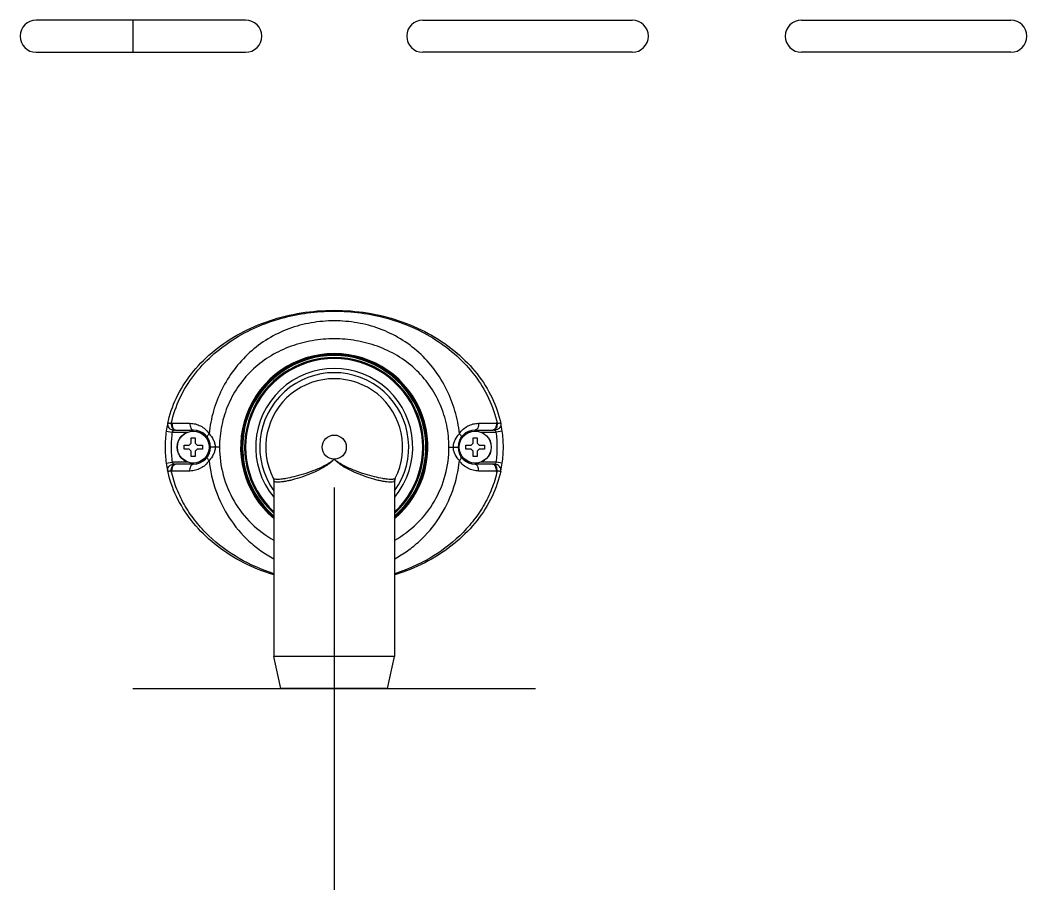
# Model space of a CAD drawing. Header units: millimetres. Extents: x -1686 to 4120, y -1850 to 2563.
# Drawn here: x 347.4 to 597.4, y 2092.9 to 2309 of the extents above; entities that cross this region are included whole.
import ezdxf

# ---------------------------------------------------------------- set-up
doc = ezdxf.new("R2010")
doc.units = ezdxf.units.MM
doc.header["$LTSCALE"] = 65.395
doc.layers.get('0').update_dxf_attribs({"linetype": 'CONTINUOUS'})
doc.layers.add('ASSI', color=7, linetype='CONTINUOUS')
doc.layers.add('GEOM', color=7, linetype='CONTINUOUS')

msp = doc.modelspace()

# ---------------------------------------------------------------- linework, layer by layer
at = {"linetype": 'Continuous'}
for p, q in [((375.38, 2308.96), (375.38, 2300.96)), ((389.88, 2203.86), (389.88, 2205.16)), ((389.88, 2205.16), (390.88, 2205.16)), ((390.88, 2205.16), (390.88, 2203.86)), ((459.88, 2203.86), (459.88, 2205.16)), ((459.88, 2205.16), (460.88, 2205.16)), ((460.88, 2205.16), (460.88, 2203.86)), ((388.08, 2202.36), (388.08, 2203.36)), ((388.08, 2203.36), (389.38, 2203.36)), ((389.38, 2203.36), (389.88, 2203.86)), ((390.88, 2203.86), (391.38, 2203.36)), ((391.38, 2203.36), (392.68, 2203.36)), ((392.68, 2203.36), (392.68, 2202.36)), ((458.08, 2202.36), (458.08, 2203.36)), ((458.08, 2203.36), (459.38, 2203.36)), ((459.38, 2203.36), (459.88, 2203.86)), ((460.88, 2203.86), (461.38, 2203.36)), ((461.38, 2203.36), (462.68, 2203.36)), ((462.68, 2203.36), (462.68, 2202.36)), ((389.38, 2202.36), (388.08, 2202.36)), ((389.88, 2201.86), (389.38, 2202.36)), ((389.88, 2200.56), (389.88, 2201.86)), ((390.88, 2200.56), (389.88, 2200.56)), ((391.38, 2202.36), (390.88, 2201.86)), ((390.88, 2201.86), (390.88, 2200.56)), ((392.68, 2202.36), (391.38, 2202.36)), ((459.38, 2202.36), (458.08, 2202.36)), ((459.88, 2201.86), (459.38, 2202.36)), ((459.88, 2200.56), (459.88, 2201.86)), ((460.88, 2200.56), (459.88, 2200.56)), ((461.38, 2202.36), (460.88, 2201.86)), ((460.88, 2201.86), (460.88, 2200.56)), ((462.68, 2202.36), (461.38, 2202.36))]:
    msp.add_line(p, q, dxfattribs=at)
at = {"color": 6}
for p, q in [((425.38, 2192.86), (425.38, 2092.86)), ((375.38, 2142.86), (475.38, 2142.86))]:
    msp.add_line(p, q, dxfattribs=at)
at = {"layer": 'ASSI', "linetype": 'Continuous'}
for centre, radius in [((390.38, 2202.86), 4), ((390.38, 2202.86), 3.95), ((460.38, 2202.86), 4), ((460.38, 2202.86), 3.95)]:
    msp.add_circle(centre, radius, dxfattribs=at)
at = {"layer": 'GEOM', "linetype": 'Continuous'}
for p, q in [((403.38, 2308.96), (351.38, 2308.96)), ((447.38, 2308.96), (499.38, 2308.96)), ((541.38, 2308.96), (593.38, 2308.96)), ((351.38, 2300.96), (403.38, 2300.96)), ((499.38, 2300.96), (447.38, 2300.96)), ((593.38, 2300.96), (541.38, 2300.96)), ((383.67, 2206.82), (385.15, 2206.61)), ((385.15, 2206.61), (389, 2206.61)), ((385.95, 2207.11), (390.38, 2207.11)), ((390.38, 2206.86), (390.38, 2207.11)), ((460.38, 2206.86), (460.38, 2207.11)), ((460.38, 2207.11), (464.8, 2207.11)), ((461.76, 2206.61), (465.61, 2206.61)), ((467.09, 2206.82), (465.61, 2206.61)), ((396.89, 2202.86), (394.63, 2202.86)), ((453.87, 2202.86), (456.13, 2202.86)), ((383.67, 2198.89), (385.15, 2199.11)), ((389, 2199.11), (385.15, 2199.11)), ((390.38, 2198.61), (385.95, 2198.61)), ((390.38, 2198.86), (390.38, 2198.61)), ((460.38, 2198.86), (460.38, 2198.61)), ((464.8, 2198.61), (460.38, 2198.61)), ((465.61, 2199.11), (461.76, 2199.11)), ((467.09, 2198.89), (465.61, 2199.11)), ((440.43, 2194.89), (440.54, 2195.17)), ((440.54, 2195.17), (440.51, 2195.11)), ((410.38, 2194.59), (410.38, 2194.49)), ((410.41, 2194.43), (410.38, 2194.49)), ((410.38, 2194.47), (410.38, 2150.86)), ((440.38, 2194.49), (440.35, 2194.43)), ((440.38, 2194.59), (440.43, 2194.89)), ((440.38, 2194.49), (440.38, 2194.59)), ((440.38, 2194.46), (440.38, 2150.86)), ((412.13, 2142.86), (410.38, 2150.86)), ((440.38, 2150.86), (410.38, 2150.86)), ((438.63, 2142.86), (440.38, 2150.86)), ((438.63, 2142.86), (412.13, 2142.86))]:
    msp.add_line(p, q, dxfattribs=at)
msp.add_lwpolyline([(410.22, 2195.17), (410.33, 2194.89), (410.38, 2194.59)], dxfattribs=at)
msp.add_circle((425.38, 2202.86), 3, dxfattribs=at)
for centre, radius, start, end in [((351.38, 2304.96), 4, 90, 270), ((403.38, 2304.96), 4, 270, 90), ((447.38, 2304.96), 4, 90, 270), ((499.38, 2304.96), 4, 270, 90), ((541.38, 2304.96), 4, 90, 270), ((593.38, 2304.96), 4, 270, 90), ((425.38, 2202.86), 23.25, 310.2915, 229.7085), ((425.38, 2202.86), 23, 310.8034, 229.1966), ((425.38, 2202.86), 22.75, 311.3972, 228.6028), ((425.38, 2202.86), 22.25, 312.518, 227.482), ((425.38, 2202.86), 22, 313.0001, 226.9998), ((425.38, 2202.86), 19.5, 320.3385, 219.6615), ((425.38, 2202.86), 18.5, 324.187, 215.813), ((425.38, 2202.86), 17, 332.905, 207.095), ((411.38, 2202.8), 28, 167.521, 171.7447), ((385.12, 2204.38), 4.4, 89.9683, 92.7416), ((465.63, 2204.38), 4.4, 87.2634, 90.0367), ((439.38, 2202.8), 28, 8.2553, 12.4791), ((411, 2202.85), 27.63, 171.7372, 179.99), ((411.04, 2202.85), 26.16, 171.744, 179.9867), ((385.96, 2188.96), 18.15, 90.0016, 90.6745), ((390.38, 2202.86), 4.25, 270, 90), ((460.38, 2202.86), 4.25, 90, 270), ((464.8, 2188.96), 18.15, 89.3255, 89.9984), ((439.72, 2202.85), 26.16, 0.0133, 8.256), ((439.75, 2202.85), 27.63, 0.01, 8.2628), ((411, 2202.86), 27.63, 180.01, 188.2628), ((411.04, 2202.86), 26.16, 180.0133, 188.256), ((439.72, 2202.86), 26.16, 351.744, 359.9867), ((439.75, 2202.86), 27.63, 351.7372, 359.99), ((411.38, 2202.91), 28, 188.2553, 192.4791), ((385.96, 2216.75), 18.15, 269.3255, 269.9984), ((464.8, 2216.75), 18.15, 270.0016, 270.6745), ((439.38, 2202.91), 28, 347.521, 351.7447), ((385.12, 2201.33), 4.4, 267.2634, 270.0367), ((465.63, 2201.33), 4.4, 269.9683, 272.7416)]:
    msp.add_arc(centre, radius, start, end, dxfattribs=at)
for points, knots in [([(384.04, 2208.85), (384.08, 2209.06), (384.64, 2211.46), (386.33, 2215.95), (390.23, 2221.87), (395.49, 2227.05), (401.9, 2231.31), (409.2, 2234.47), (417.13, 2236.42), (425.38, 2237.07), (433.63, 2236.42), (441.56, 2234.47), (448.86, 2231.31), (455.27, 2227.05), (460.53, 2221.87), (464.43, 2215.95), (466.11, 2211.46), (466.67, 2209.06), (466.72, 2208.85)], [0, 0, 0, 0, 0.006847, 0.077298, 0.147748, 0.218199, 0.288649, 0.359099, 0.42955, 0.5, 0.570451, 0.640901, 0.711351, 0.781802, 0.852252, 0.922703, 0.993153, 1, 1, 1, 1]), ([(384.91, 2208.78), (385.39, 2210.93), (386.84, 2215.14), (390.33, 2220.81), (394.84, 2225.69), (400.14, 2229.7), (406, 2232.82), (414.33, 2235.77), (425.38, 2237.23), (436.43, 2235.76), (444.76, 2232.82), (450.62, 2229.7), (455.92, 2225.69), (460.43, 2220.81), (463.92, 2215.14), (465.37, 2210.93), (465.84, 2208.78)], [0, 0, 0, 0, 0.062487, 0.124994, 0.187523, 0.250065, 0.312617, 0.375175, 0.500018, 0.624856, 0.68741, 0.749956, 0.812493, 0.875015, 0.937517, 1, 1, 1, 1]), ([(456.47, 2206.2), (456.27, 2208.1), (455.53, 2211.89), (453.44, 2217.27), (450.41, 2222.19), (446.54, 2226.47), (441.92, 2229.93), (436.71, 2232.42), (431.13, 2233.91), (425.38, 2234.4), (419.63, 2233.91), (414.05, 2232.42), (408.84, 2229.93), (404.22, 2226.47), (400.35, 2222.19), (397.32, 2217.27), (395.23, 2211.89), (394.49, 2208.1), (394.29, 2206.2)], [0, 0, 0, 0, 0.062567, 0.125117, 0.187631, 0.250087, 0.312497, 0.374926, 0.437432, 0.5, 0.562567, 0.625073, 0.687501, 0.749911, 0.812368, 0.874882, 0.937432, 1, 1, 1, 1]), ([(453.87, 2202.86), (453.87, 2204.68), (453.59, 2207.42), (452.67, 2210.94), (451.39, 2214.35), (449.14, 2218.34), (445.52, 2222.47), (441.11, 2225.75), (436.14, 2228.08), (430.84, 2229.46), (425.38, 2229.92), (419.91, 2229.46), (414.61, 2228.08), (409.64, 2225.74), (405.24, 2222.46), (401.61, 2218.34), (399.37, 2214.35), (398.09, 2210.93), (397.17, 2207.41), (396.89, 2204.67), (396.89, 2202.85)], [0, 0, 0, 0, 0.062484, 0.093766, 0.125048, 0.187526, 0.250003, 0.312484, 0.374977, 0.437483, 0.499998, 0.562512, 0.625018, 0.687511, 0.749992, 0.812469, 0.874948, 0.90623, 0.937512, 1, 1, 1, 1]), ([(384.04, 2208.85), (383.99, 2208.64), (384, 2208.2), (384.3, 2207.61), (384.84, 2207.19), (385.28, 2207.09), (385.5, 2207.09)], [0, 0, 0, 0, 0.244671, 0.492837, 0.745389, 1, 1, 1, 1]), ([(384.04, 2208.85), (384.04, 2208.86), (384.06, 2208.87), (384.11, 2208.87), (384.19, 2208.87), (384.34, 2208.86), (384.58, 2208.83), (384.79, 2208.8), (384.91, 2208.78)], [0, 0, 0, 0, 0.025895, 0.078829, 0.16237, 0.276233, 0.588958, 1, 1, 1, 1]), ([(384.91, 2208.78), (384.91, 2208.58), (384.94, 2208.19), (385.08, 2207.73), (385.25, 2207.43), (385.44, 2207.22), (385.62, 2207.12), (385.74, 2207.1)], [0, 0, 0, 0, 0.302833, 0.583853, 0.707791, 0.817938, 1, 1, 1, 1]), ([(385.13, 2208.79), (385.11, 2208.58), (385.13, 2208.17), (385.27, 2207.7), (385.45, 2207.4), (385.6, 2207.24), (385.77, 2207.13), (385.9, 2207.11), (385.95, 2207.11)], [0, 0, 0, 0, 0.307042, 0.587992, 0.710198, 0.81795, 0.912973, 1, 1, 1, 1]), ([(389.55, 2208.78), (389.54, 2208.57), (389.56, 2208.17), (389.69, 2207.7), (389.87, 2207.4), (390.02, 2207.24), (390.2, 2207.13), (390.32, 2207.11), (390.38, 2207.11)], [0, 0, 0, 0, 0.307049, 0.587898, 0.710069, 0.817823, 0.912893, 1, 1, 1, 1]), ([(389.55, 2208.78), (390.01, 2208.78), (390.92, 2208.67), (392.22, 2208.17), (393.39, 2207.34), (394.02, 2206.61), (394.29, 2206.2)], [0, 0, 0, 0, 0.242943, 0.487014, 0.73764, 1, 1, 1, 1]), ([(456.47, 2206.2), (456.74, 2206.61), (457.37, 2207.34), (458.54, 2208.17), (459.84, 2208.67), (460.75, 2208.78), (461.21, 2208.78)], [0, 0, 0, 0, 0.26236, 0.512985, 0.757057, 1, 1, 1, 1]), ([(461.21, 2208.78), (461.22, 2208.57), (461.2, 2208.17), (461.06, 2207.7), (460.89, 2207.4), (460.73, 2207.24), (460.56, 2207.13), (460.44, 2207.11), (460.38, 2207.11)], [0, 0, 0, 0, 0.307048, 0.587897, 0.710068, 0.817823, 0.912893, 1, 1, 1, 1]), ([(465.63, 2208.79), (465.65, 2208.58), (465.63, 2208.17), (465.49, 2207.7), (465.31, 2207.4), (465.16, 2207.24), (464.99, 2207.13), (464.86, 2207.11), (464.8, 2207.11)], [0, 0, 0, 0, 0.307042, 0.587992, 0.710198, 0.81795, 0.912973, 1, 1, 1, 1]), ([(465.84, 2208.78), (465.85, 2208.58), (465.82, 2208.19), (465.68, 2207.73), (465.5, 2207.43), (465.32, 2207.22), (465.14, 2207.12), (465.02, 2207.1)], [0, 0, 0, 0, 0.302829, 0.58385, 0.707789, 0.817937, 1, 1, 1, 1]), ([(466.72, 2208.85), (466.77, 2208.64), (466.76, 2208.2), (466.45, 2207.61), (465.92, 2207.19), (465.48, 2207.09), (465.26, 2207.09)], [0, 0, 0, 0, 0.244671, 0.492837, 0.745389, 1, 1, 1, 1]), ([(465.84, 2208.78), (465.96, 2208.8), (466.18, 2208.83), (466.42, 2208.86), (466.57, 2208.87), (466.65, 2208.87), (466.69, 2208.87), (466.72, 2208.86), (466.72, 2208.85)], [0, 0, 0, 0, 0.411031, 0.723747, 0.837607, 0.921144, 0.974084, 1, 1, 1, 1]), ([(385.15, 2206.61), (385.18, 2206.66), (385.29, 2206.83), (385.41, 2206.98), (385.5, 2207.09)], [0, 0, 0, 0, 0.30564, 1, 1, 1, 1]), ([(385.5, 2207.09), (385.51, 2207.09), (385.52, 2207.09), (385.56, 2207.1), (385.61, 2207.1), (385.68, 2207.1), (385.72, 2207.1), (385.74, 2207.1)], [0, 0, 0, 0, 0.081651, 0.197395, 0.455237, 0.725238, 1, 1, 1, 1]), ([(394.29, 2206.2), (394.21, 2206.11), (394.06, 2205.94), (393.9, 2205.68), (393.82, 2205.45), (393.85, 2205.31), (393.89, 2205.26)], [0, 0, 0, 0, 0.338228, 0.619195, 0.834854, 1, 1, 1, 1]), ([(394.29, 2206.2), (394.71, 2205.76), (395.28, 2205), (395.72, 2203.82), (395.8, 2203.18), (395.8, 2202.86)], [0, 0, 0, 0, 0.487329, 0.742929, 1, 1, 1, 1]), ([(454.96, 2202.86), (454.96, 2203.18), (455.04, 2203.82), (455.48, 2205), (456.04, 2205.76), (456.47, 2206.2)], [0, 0, 0, 0, 0.25707, 0.51267, 1, 1, 1, 1]), ([(456.47, 2206.2), (456.55, 2206.11), (456.7, 2205.94), (456.86, 2205.68), (456.94, 2205.45), (456.91, 2205.31), (456.87, 2205.26)], [0, 0, 0, 0, 0.338237, 0.619203, 0.834856, 1, 1, 1, 1]), ([(465.02, 2207.1), (465.04, 2207.1), (465.08, 2207.1), (465.15, 2207.1), (465.2, 2207.1), (465.23, 2207.09), (465.25, 2207.09), (465.26, 2207.09)], [0, 0, 0, 0, 0.274762, 0.544765, 0.802607, 0.918359, 1, 1, 1, 1]), ([(465.26, 2207.09), (465.28, 2207.06), (465.41, 2206.91), (465.53, 2206.75), (465.61, 2206.61)], [0, 0, 0, 0, 0.166461, 1, 1, 1, 1]), ([(395.8, 2202.86), (395.8, 2202.53), (395.72, 2201.89), (395.28, 2200.71), (394.71, 2199.95), (394.29, 2199.51)], [0, 0, 0, 0, 0.25707, 0.51267, 1, 1, 1, 1]), ([(396.89, 2202.85), (396.89, 2200.52), (397.51, 2195.84), (400.22, 2189.31), (404.56, 2183.72), (408.35, 2180.89), (410.38, 2179.75)], [0, 0, 0, 0, 0.250018, 0.500016, 0.749994, 1, 1, 1, 1]), ([(440.39, 2179.75), (442.42, 2180.9), (446.2, 2183.72), (450.54, 2189.31), (453.25, 2195.84), (453.87, 2200.53), (453.87, 2202.86)], [0, 0, 0, 0, 0.250002, 0.499977, 0.749971, 1, 1, 1, 1]), ([(456.47, 2199.51), (456.04, 2199.95), (455.48, 2200.71), (455.04, 2201.89), (454.96, 2202.53), (454.96, 2202.86)], [0, 0, 0, 0, 0.487329, 0.742929, 1, 1, 1, 1]), ([(394.29, 2199.51), (394.21, 2199.6), (394.06, 2199.77), (393.9, 2200.03), (393.82, 2200.26), (393.85, 2200.41), (393.89, 2200.46)], [0, 0, 0, 0, 0.338237, 0.619203, 0.834856, 1, 1, 1, 1]), ([(456.47, 2199.51), (456.55, 2199.6), (456.7, 2199.77), (456.86, 2200.03), (456.94, 2200.26), (456.91, 2200.41), (456.87, 2200.46)], [0, 0, 0, 0, 0.338228, 0.619195, 0.834854, 1, 1, 1, 1]), ([(384.04, 2196.86), (383.99, 2197.07), (384, 2197.51), (384.3, 2198.11), (384.84, 2198.52), (385.28, 2198.62), (385.5, 2198.63)], [0, 0, 0, 0, 0.244671, 0.492837, 0.745389, 1, 1, 1, 1]), ([(384.91, 2196.93), (384.91, 2197.13), (384.94, 2197.52), (385.08, 2197.98), (385.25, 2198.28), (385.44, 2198.49), (385.62, 2198.59), (385.74, 2198.61)], [0, 0, 0, 0, 0.302829, 0.58385, 0.707789, 0.817937, 1, 1, 1, 1]), ([(385.13, 2196.93), (385.11, 2197.13), (385.13, 2197.54), (385.27, 2198.01), (385.45, 2198.31), (385.6, 2198.48), (385.77, 2198.58), (385.9, 2198.61), (385.95, 2198.61)], [0, 0, 0, 0, 0.307042, 0.587992, 0.710198, 0.81795, 0.912973, 1, 1, 1, 1]), ([(385.5, 2198.63), (385.48, 2198.65), (385.35, 2198.8), (385.23, 2198.96), (385.15, 2199.11)], [0, 0, 0, 0, 0.166461, 1, 1, 1, 1]), ([(385.74, 2198.61), (385.72, 2198.61), (385.68, 2198.61), (385.61, 2198.61), (385.56, 2198.61), (385.52, 2198.62), (385.51, 2198.62), (385.5, 2198.63)], [0, 0, 0, 0, 0.274762, 0.544765, 0.802607, 0.918359, 1, 1, 1, 1]), ([(389.55, 2196.93), (389.54, 2197.14), (389.56, 2197.54), (389.69, 2198.01), (389.87, 2198.31), (390.02, 2198.48), (390.2, 2198.58), (390.32, 2198.61), (390.38, 2198.61)], [0, 0, 0, 0, 0.307048, 0.587897, 0.710068, 0.817823, 0.912893, 1, 1, 1, 1]), ([(394.29, 2199.51), (394.02, 2199.1), (393.39, 2198.37), (392.22, 2197.55), (390.92, 2197.04), (390.01, 2196.93), (389.55, 2196.93)], [0, 0, 0, 0, 0.26236, 0.512985, 0.757057, 1, 1, 1, 1]), ([(394.29, 2199.51), (394.55, 2197), (395.68, 2192.01), (399.06, 2185.14), (403.17, 2180.25), (407.1, 2177.05), (409.26, 2175.72), (410.38, 2175.13)], [0, 0, 0, 0, 0.250171, 0.500217, 0.749978, 0.874996, 1, 1, 1, 1]), ([(425.38, 2199.86), (425.28, 2199.78), (425.1, 2199.61), (424.71, 2199.31), (424.2, 2198.96), (423.57, 2198.57), (422.71, 2198.09), (421.62, 2197.57), (419.89, 2196.84), (417.81, 2196.13), (415.48, 2195.49), (413.73, 2195.11), (412.53, 2194.93), (411.81, 2194.85), (411.22, 2194.83), (410.76, 2194.86), (410.44, 2194.93), (410.28, 2195.05), (410.25, 2195.11)], [0, 0, 0, 0, 0.022816, 0.045629, 0.091216, 0.136713, 0.182046, 0.27187, 0.359953, 0.527521, 0.677953, 0.804663, 0.857322, 0.902071, 0.938512, 0.966494, 0.986381, 1, 1, 1, 1]), ([(425.38, 2199.86), (425.29, 2199.77), (425.12, 2199.59), (424.75, 2199.25), (424.27, 2198.85), (423.67, 2198.41), (422.84, 2197.87), (421.78, 2197.27), (420.08, 2196.44), (418, 2195.62), (415.99, 2194.99), (414.52, 2194.61), (413.56, 2194.4), (412.71, 2194.25), (411.98, 2194.16), (411.38, 2194.13), (410.87, 2194.15), (410.48, 2194.27), (410.41, 2194.43)], [0, 0, 0, 0, 0.022805, 0.045606, 0.091169, 0.136643, 0.181958, 0.271762, 0.359864, 0.527594, 0.678308, 0.74516, 0.805287, 0.858006, 0.90275, 0.939127, 0.967018, 1, 1, 1, 1]), ([(440.51, 2195.11), (440.48, 2195.05), (440.32, 2194.93), (440, 2194.86), (439.54, 2194.83), (438.95, 2194.85), (438.23, 2194.93), (437.02, 2195.11), (435.27, 2195.49), (432.95, 2196.13), (430.86, 2196.84), (429.14, 2197.57), (427.82, 2198.2), (426.76, 2198.82), (426.05, 2199.31), (425.66, 2199.61), (425.47, 2199.78), (425.38, 2199.86)], [0, 0, 0, 0, 0.013619, 0.033506, 0.06149, 0.097934, 0.142685, 0.195347, 0.322063, 0.4725, 0.640071, 0.728154, 0.817978, 0.908784, 0.954371, 0.977184, 1, 1, 1, 1]), ([(440.35, 2194.43), (440.28, 2194.27), (439.89, 2194.15), (439.38, 2194.13), (438.77, 2194.16), (438.05, 2194.25), (437.2, 2194.4), (436.24, 2194.61), (434.77, 2194.99), (432.76, 2195.62), (430.68, 2196.44), (428.98, 2197.27), (427.7, 2197.99), (426.68, 2198.69), (426.01, 2199.25), (425.64, 2199.59), (425.47, 2199.77), (425.38, 2199.85)], [0, 0, 0, 0, 0.032981, 0.060872, 0.09725, 0.141996, 0.194716, 0.254846, 0.3217, 0.472419, 0.640156, 0.728261, 0.818067, 0.908828, 0.954392, 0.977194, 1, 1, 1, 1]), ([(440.39, 2175.13), (441.5, 2175.72), (443.66, 2177.06), (447.59, 2180.25), (451.7, 2185.14), (455.08, 2192.01), (456.2, 2197), (456.47, 2199.51)], [0, 0, 0, 0, 0.125003, 0.250021, 0.499781, 0.749826, 1, 1, 1, 1]), ([(461.21, 2196.93), (460.75, 2196.93), (459.84, 2197.04), (458.54, 2197.55), (457.37, 2198.37), (456.74, 2199.1), (456.47, 2199.51)], [0, 0, 0, 0, 0.242943, 0.487014, 0.73764, 1, 1, 1, 1]), ([(461.21, 2196.93), (461.22, 2197.14), (461.2, 2197.54), (461.06, 2198.01), (460.89, 2198.31), (460.73, 2198.48), (460.56, 2198.58), (460.44, 2198.61), (460.38, 2198.61)], [0, 0, 0, 0, 0.307049, 0.587898, 0.710069, 0.817823, 0.912893, 1, 1, 1, 1]), ([(465.63, 2196.93), (465.65, 2197.13), (465.63, 2197.54), (465.49, 2198.01), (465.31, 2198.31), (465.16, 2198.48), (464.99, 2198.58), (464.86, 2198.61), (464.8, 2198.61)], [0, 0, 0, 0, 0.307042, 0.587992, 0.710198, 0.81795, 0.912973, 1, 1, 1, 1]), ([(465.26, 2198.63), (465.25, 2198.62), (465.23, 2198.62), (465.2, 2198.61), (465.15, 2198.61), (465.08, 2198.61), (465.04, 2198.61), (465.02, 2198.61)], [0, 0, 0, 0, 0.081651, 0.197395, 0.455237, 0.725238, 1, 1, 1, 1]), ([(465.84, 2196.93), (465.85, 2197.13), (465.82, 2197.52), (465.68, 2197.98), (465.5, 2198.28), (465.32, 2198.49), (465.14, 2198.59), (465.02, 2198.61)], [0, 0, 0, 0, 0.302833, 0.583853, 0.707791, 0.817938, 1, 1, 1, 1]), ([(465.61, 2199.11), (465.58, 2199.05), (465.47, 2198.88), (465.35, 2198.73), (465.26, 2198.63)], [0, 0, 0, 0, 0.30564, 1, 1, 1, 1]), ([(466.72, 2196.86), (466.77, 2197.07), (466.76, 2197.51), (466.45, 2198.11), (465.92, 2198.52), (465.48, 2198.62), (465.26, 2198.63)], [0, 0, 0, 0, 0.244671, 0.492837, 0.745389, 1, 1, 1, 1]), ([(384.91, 2196.93), (384.79, 2196.91), (384.58, 2196.88), (384.34, 2196.85), (384.19, 2196.84), (384.11, 2196.84), (384.06, 2196.84), (384.04, 2196.85), (384.04, 2196.86)], [0, 0, 0, 0, 0.411031, 0.723747, 0.837607, 0.921144, 0.974084, 1, 1, 1, 1]), ([(410.38, 2171.1), (410.02, 2171.21), (407.11, 2172.15), (401.9, 2174.4), (395.49, 2178.66), (390.23, 2183.84), (386.33, 2189.76), (384.64, 2194.25), (384.08, 2196.65), (384.04, 2196.86)], [0, 0, 0, 0, 0.02665, 0.217608, 0.408567, 0.599525, 0.790483, 0.981441, 1, 1, 1, 1]), ([(410.38, 2171.4), (407.39, 2172.37), (401.6, 2174.91), (395.23, 2179.62), (390.97, 2184.26), (388.27, 2188.14), (386.18, 2192.38), (385.25, 2195.4), (384.91, 2196.93)], [0, 0, 0, 0, 0.249896, 0.499678, 0.624777, 0.749865, 0.874935, 1, 1, 1, 1]), ([(465.84, 2196.93), (465.51, 2195.4), (464.58, 2192.38), (462.49, 2188.15), (459.79, 2184.26), (455.54, 2179.63), (449.17, 2174.92), (443.39, 2172.38), (440.4, 2171.41)], [0, 0, 0, 0, 0.125061, 0.25013, 0.375219, 0.500319, 0.750105, 1, 1, 1, 1]), ([(466.72, 2196.86), (466.67, 2196.65), (466.11, 2194.25), (464.43, 2189.76), (460.53, 2183.84), (455.27, 2178.66), (448.86, 2174.4), (443.66, 2172.15), (440.75, 2171.21), (440.4, 2171.1)], [0, 0, 0, 0, 0.018569, 0.209617, 0.400664, 0.591712, 0.78276, 0.973808, 1, 1, 1, 1]), ([(466.72, 2196.86), (466.72, 2196.85), (466.69, 2196.84), (466.65, 2196.84), (466.57, 2196.84), (466.42, 2196.85), (466.18, 2196.88), (465.96, 2196.91), (465.84, 2196.93)], [0, 0, 0, 0, 0.025895, 0.078829, 0.16237, 0.276233, 0.588958, 1, 1, 1, 1])]:
    msp.add_open_spline(points, degree=3, knots=knots, dxfattribs=at)
for points in [[(385.13, 2208.79), (386.6, 2208.78), (388.08, 2208.78), (389.55, 2208.78)], [(461.21, 2208.78), (462.68, 2208.78), (464.16, 2208.78), (465.63, 2208.79)], [(389.55, 2196.93), (388.08, 2196.93), (386.6, 2196.93), (385.13, 2196.93)], [(410.25, 2195.11), (410.35, 2194.9), (410.41, 2194.66), (410.41, 2194.43)], [(440.51, 2195.11), (440.41, 2194.9), (440.35, 2194.66), (440.35, 2194.43)], [(465.63, 2196.93), (464.16, 2196.93), (462.68, 2196.93), (461.21, 2196.93)]]:
    msp.add_open_spline(points, degree=3, dxfattribs=at)

doc.saveas('drawing.dxf')
